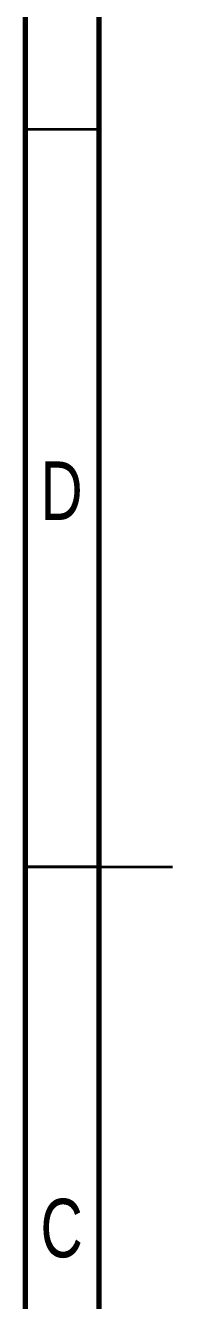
# Model space of a CAD drawing. Header units: millimetres. Extents: x 15 to 415, y 5 to 292.
# Drawn here: x 15 to 25, y 119.1 to 205.5 of the extents above; entities that cross this region are included whole.
import ezdxf

# ---------------------------------------------------------------- set-up
doc = ezdxf.new("R2010")
doc.units = ezdxf.units.MM
doc.styles.add('SLDTEXTSTYLE0', font='TXT', dxfattribs={"width": 0.75})

msp = doc.modelspace()

# ---------------------------------------------------------------- linework, layer by layer
at = {"color": 7, "linetype": 'Continuous', "lineweight": 70}
for p, q in [((15, 5), (15, 292)), ((20, 10), (20, 287))]:
    msp.add_line(p, q, dxfattribs=at)
at = {"color": 7, "linetype": 'Continuous', "lineweight": 35}
for p, q in [((20, 198.5), (15, 198.5)), ((15, 148.5), (25, 148.5)), ((20, 148.5), (15, 148.5))]:
    msp.add_line(p, q, dxfattribs=at)

# ---------------------------------------------------------------- texts
at = {"color": 7, "linetype": 'Continuous', "lineweight": 0, "char_height": 3.9687, "attachment_point": 2, "style": 'SLDTEXTSTYLE0'}
for s, insert in [('D', (17.4527, 175.987)), ('C', (17.4587, 125.987))]:
    msp.add_mtext(s, dxfattribs=dict(at, insert=insert))

doc.saveas('drawing.dxf')
